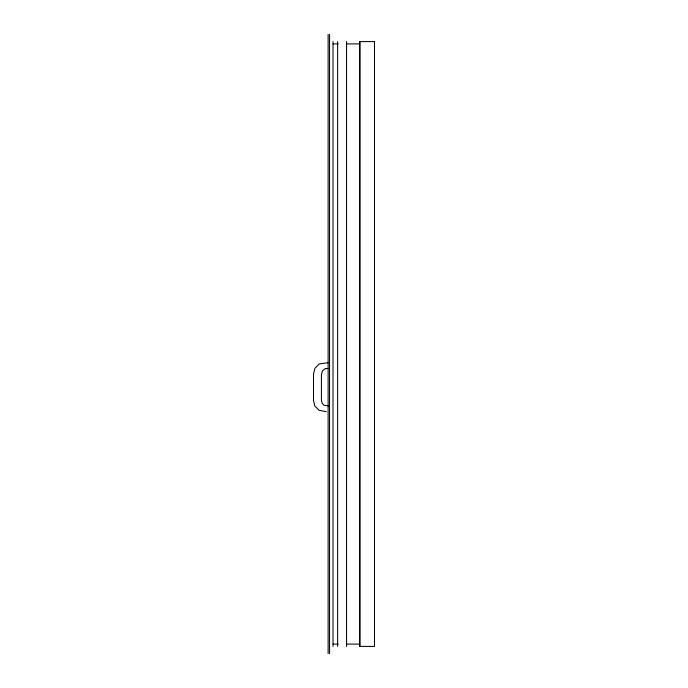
<?xml version="1.0" encoding="UTF-8"?>
<svg xmlns="http://www.w3.org/2000/svg" width="688" height="688" viewBox="0 0 688 688"><rect width="100%" height="100%" fill="white"/><g stroke="black" fill="none" stroke-linecap="round" stroke-linejoin="round"><path stroke-width="1.03" d="M327.135 368.484L324.487 369.017L322.362 371.133L321.416 374.633L321.416 399.952L322.156 403.357L324.091 405.292L328.606 405.903M333.018 43.903L338.204 43.903M346.752 43.903L359.514 43.903M328.279 362.722L319.275 363.892L315.07 368.097L313.513 373.851L313.513 400.373L314.717 405.903L319.103 410.289L326.336 411.691M325.613 368.484L328.494 368.484M333.018 644.097L338.204 644.097M346.752 644.097L359.514 644.097M360.091 41.598L360.091 646.402M346.554 41.598L346.554 646.402M337.627 41.598L337.627 646.402M333.018 41.598L333.018 646.402M329.561 34.4L329.561 653.6M328.124 34.4L328.124 653.6M374.487 41.598L359.514 41.598L359.514 646.402L374.487 646.402L374.487 41.598"/></g></svg>
